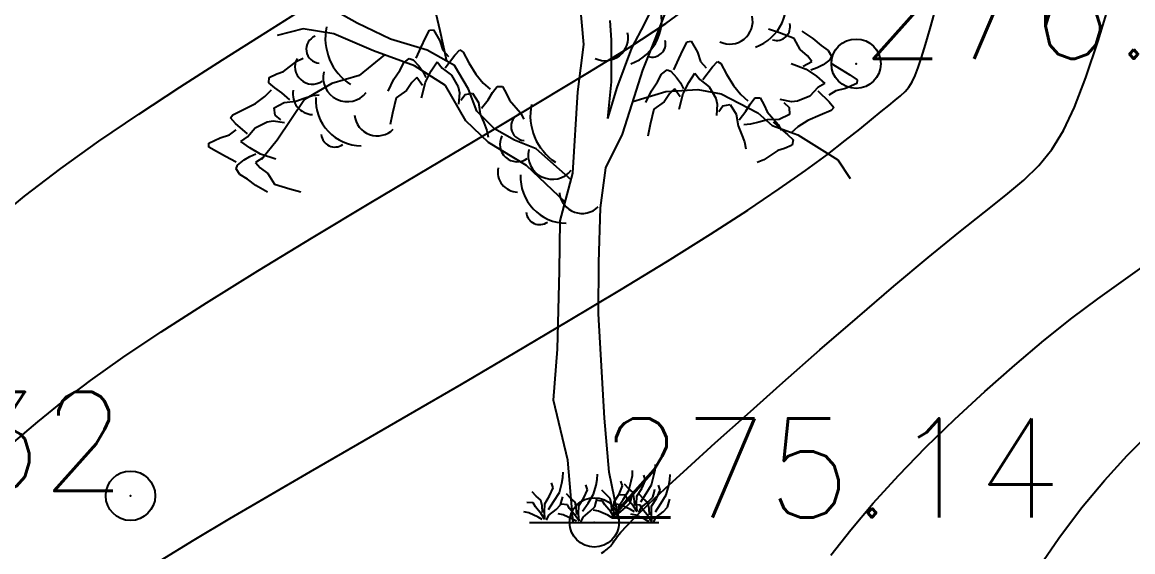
# Model space of a CAD drawing. Header units: millimetres. Extents: x 524954 to 526204, y 9523489 to 9524010.
# Drawn here: x 526040 to 526051.23, y 9523755.41 to 9523760.76 of the extents above; entities that cross this region are included whole.
import ezdxf
from ezdxf.enums import TextEntityAlignment as Align

# ---------------------------------------------------------------- set-up
doc = ezdxf.new("R2010")
doc.units = ezdxf.units.MM
doc.header["$PDMODE"] = 32
doc.header["$PDSIZE"] = 0.5
doc.linetypes.add('ACAD_ISO12W100', pattern=[21, 12, -3, 0, -3, 0, -3])
for name, color, linetype in [('Arbre', 34, 'ACAD_ISO12W100'), ('CN_01_00', 3, 'Continuous'), ('CN_02_00', 4, 'Continuous'), ('CN_05_00', 6, 'Continuous'), ('TopoAlt', 3, 'Continuous'), ('TOPOJIS', 7, 'Continuous')]:
    doc.layers.add(name, color=color, linetype=linetype)
doc.styles.add('Simplex 1.0', font='Simplex.shx', dxfattribs={"width": 0.99, "height": 1})

# ---------------------------------------------------------------- blocks, each defined once
blk = doc.blocks.new('TCPOINT M')
at = {"color": 0}
blk.add_point((0, 0), dxfattribs=at)
at = {"layer": 'TopoAlt', "style": 'Simplex 1.0', "width": 0.99}
blk.add_attdef('ALT', (0.15, 0.15), '', height=1, dxfattribs=at)
blk = doc.blocks.new('v088')
at = {"linetype": 'Continuous'}
for p, q in [((-0.107, 4.829), (-0.165, 5.487)), ((-1.559, 4.967), (-1.635, 5.301)), ((0.51, 5.041), (0.671, 5.368)), ((-2.4, 5.043), (-2.621, 5.169)), ((0.619, 4.888), (0.731, 5.176)), ((0.172, 4.872), (0.161, 5.071)), ((-2.946, 4.988), (-3.206, 4.92)), ((-2.634, 4.938), (-2.946, 4.988)), ((-2.061, 4.882), (-2.4, 5.043)), ((-1.492, 4.659), (-1.559, 4.967)), ((0.379, 4.79), (0.51, 5.041)), ((-2.233, 4.766), (-2.634, 4.938)), ((-1.692, 4.771), (-2.061, 4.882)), ((0.174, 4.45), (0.172, 4.872)), ((0.489, 4.568), (0.619, 4.888)), ((-2.123, 4.725), (-2.377, 4.514)), ((-1.819, 4.613), (-2.233, 4.766)), ((-1.415, 4.615), (-1.692, 4.771)), ((-0.166, 4.349), (-0.107, 4.829)), ((0.231, 4.395), (0.379, 4.79)), ((-1.504, 4.415), (-1.819, 4.613)), ((-1.273, 4.376), (-1.415, 4.615)), ((-2.377, 4.514), (-2.655, 4.434)), ((0.384, 4.23), (0.489, 4.568)), ((-2.655, 4.434), (-2.931, 4.273)), ((-1.298, 4.058), (-1.504, 4.415)), ((0.138, 4.082), (0.174, 4.45)), ((0.138, 4.082), (0.231, 4.395)), ((-2.931, 4.273), (-3.209, 3.863)), ((-1.188, 4.154), (-1.273, 4.376)), ((-0.217, 3.527), (-0.166, 4.349)), ((0.391, 4.253), (0.724, 4.355)), ((0.724, 4.355), (1.047, 4.375)), ((1.047, 4.375), (1.284, 4.33)), ((1.284, 4.33), (1.655, 4.138)), ((0.285, 3.923), (0.384, 4.23)), ((-1.069, 3.839), (-1.298, 4.058)), ((-1.01, 3.977), (-1.188, 4.154)), ((1.655, 4.138), (1.8, 4.011)), ((-0.808, 3.863), (-1.01, 3.977)), ((1.8, 4.011), (2.057, 3.917)), ((-3.209, 3.863), (-3.367, 3.667)), ((-0.685, 3.605), (-1.069, 3.839)), ((-0.589, 3.774), (-0.808, 3.863)), ((0.118, 3.584), (0.285, 3.923)), ((2.057, 3.917), (2.461, 3.664)), ((-0.234, 3.461), (-0.589, 3.774)), ((-0.294, 3.234), (-0.685, 3.605)), ((2.461, 3.664), (2.589, 3.474)), ((-0.344, 3.046), (-0.217, 3.527)), ((0.064, 3.179), (0.118, 3.584)), ((0.045, 2.625), (0.064, 3.179)), ((-0.352, 2.542), (-0.344, 3.046)), ((0.043, 2.109), (0.045, 2.625)), ((-0.373, 1.752), (-0.352, 2.542)), ((0.102, 1.053), (0.043, 2.109)), ((-0.412, 1.235), (-0.373, 1.752)), ((-0.268, 0.628), (-0.412, 1.235)), ((0.151, 0.506), (0.102, 1.053)), ((-0.213, 0), (-0.268, 0.628)), ((0.256, 0), (0.151, 0.506)), ((-0.654, 0), (0.654, 0))]:
    blk.add_line(p, q, dxfattribs=at)
at = {"color": 3, "linetype": 'Continuous'}
for p, q in [((-1.707, 4.895), (-1.667, 4.973)), ((-1.667, 4.973), (-1.628, 4.976)), ((-1.628, 4.976), (-1.564, 4.867)), ((1.872, 4.946), (1.762, 4.985)), ((2.022, 4.89), (1.872, 4.946)), ((2.099, 4.964), (2.211, 4.89)), ((-1.751, 4.8), (-1.707, 4.895)), ((-1.564, 4.867), (-1.531, 4.771)), ((0.899, 4.779), (0.939, 4.857)), ((0.939, 4.857), (0.978, 4.861)), ((0.978, 4.861), (1.042, 4.751)), ((2.083, 4.778), (2.022, 4.89)), ((2.211, 4.89), (2.293, 4.818)), ((-1.801, 4.689), (-1.751, 4.8)), ((-1.531, 4.771), (-1.475, 4.707)), ((-1.508, 4.592), (-1.411, 4.72)), ((-1.411, 4.72), (-1.359, 4.773)), ((-1.359, 4.773), (-1.327, 4.751)), ((-1.327, 4.751), (-1.268, 4.645)), ((0.855, 4.685), (0.899, 4.779)), ((1.042, 4.751), (1.075, 4.656)), ((2.157, 4.714), (2.083, 4.778)), ((2.293, 4.818), (2.365, 4.769)), ((2.365, 4.769), (2.4, 4.71)), ((-3.143, 4.557), (-3.01, 4.66)), ((-3.01, 4.66), (-2.944, 4.692)), ((-1.966, 4.567), (-1.926, 4.645)), ((-1.926, 4.645), (-1.871, 4.687)), ((-1.871, 4.687), (-1.833, 4.675)), ((-1.833, 4.675), (-1.774, 4.612)), ((-1.774, 4.612), (-1.736, 4.556)), ((-1.651, 4.561), (-1.591, 4.654)), ((-1.591, 4.654), (-1.539, 4.59)), ((-1.268, 4.645), (-1.199, 4.529)), ((0.805, 4.573), (0.855, 4.685)), ((1.075, 4.656), (1.131, 4.592)), ((1.195, 4.604), (1.247, 4.657)), ((1.247, 4.657), (1.279, 4.636)), ((1.279, 4.636), (1.338, 4.53)), ((1.992, 4.638), (2.142, 4.578)), ((2.113, 4.611), (2.199, 4.658)), ((2.199, 4.658), (2.157, 4.714)), ((2.313, 4.623), (2.253, 4.592)), ((2.383, 4.674), (2.313, 4.623)), ((2.4, 4.71), (2.383, 4.674)), ((2.393, 4.64), (2.497, 4.577)), ((-3.291, 4.441), (-3.287, 4.496)), ((-3.287, 4.496), (-3.21, 4.533)), ((-3.21, 4.533), (-3.143, 4.557)), ((-2.027, 4.477), (-1.966, 4.567)), ((-1.795, 4.494), (-1.845, 4.445)), ((-1.737, 4.415), (-1.795, 4.494)), ((-1.736, 4.556), (-1.705, 4.495)), ((-1.708, 4.448), (-1.651, 4.561)), ((-1.539, 4.59), (-1.443, 4.518)), ((-1.443, 4.518), (-1.378, 4.401)), ((-1.199, 4.529), (-1.123, 4.438)), ((0.64, 4.452), (0.68, 4.53)), ((0.68, 4.53), (0.735, 4.572)), ((0.735, 4.572), (0.773, 4.559)), ((0.773, 4.559), (0.832, 4.496)), ((0.832, 4.496), (0.87, 4.441)), ((0.955, 4.445), (1.015, 4.539)), ((1.015, 4.539), (1.067, 4.474)), ((1.098, 4.476), (1.195, 4.604)), ((1.338, 4.53), (1.407, 4.414)), ((2.142, 4.578), (2.247, 4.507)), ((2.253, 4.592), (2.189, 4.569)), ((2.247, 4.507), (2.332, 4.436)), ((2.497, 4.577), (2.585, 4.521)), ((2.585, 4.521), (2.658, 4.472)), ((-3.23, 4.39), (-3.291, 4.441)), ((-3.162, 4.341), (-3.23, 4.39)), ((-2.086, 4.357), (-2.027, 4.477)), ((-1.845, 4.445), (-1.9, 4.365)), ((-1.749, 4.291), (-1.708, 4.448)), ((-1.378, 4.401), (-1.363, 4.341)), ((-1.123, 4.438), (-1.052, 4.377)), ((-1.03, 4.342), (-0.984, 4.405)), ((-0.984, 4.405), (-0.928, 4.404)), ((-0.928, 4.404), (-0.887, 4.33)), ((0.579, 4.362), (0.64, 4.452)), ((0.87, 4.441), (0.901, 4.38)), ((0.898, 4.333), (0.955, 4.445)), ((1.067, 4.474), (1.163, 4.402)), ((1.163, 4.402), (1.228, 4.286)), ((1.407, 4.414), (1.483, 4.322)), ((2.262, 4.393), (2.179, 4.306)), ((2.332, 4.436), (2.262, 4.393)), ((2.54, 4.383), (2.441, 4.361)), ((2.656, 4.433), (2.54, 4.383)), ((2.658, 4.472), (2.656, 4.433)), ((-3.427, 4.233), (-3.331, 4.304)), ((-3.331, 4.304), (-3.266, 4.37)), ((-3.079, 4.271), (-3.162, 4.341)), ((-3.019, 4.255), (-2.933, 4.286)), ((-2.933, 4.286), (-2.851, 4.312)), ((-2.851, 4.312), (-2.783, 4.321)), ((-2.003, 4.29), (-2.04, 4.134)), ((-1.9, 4.365), (-2.003, 4.29)), ((-1.363, 4.341), (-1.372, 4.226)), ((-1.349, 4.266), (-1.305, 4.325)), ((-1.305, 4.325), (-1.233, 4.338)), ((-1.233, 4.338), (-1.171, 4.241)), ((-1.141, 4.184), (-1.075, 4.271)), ((-1.075, 4.271), (-1.03, 4.342)), ((-0.887, 4.33), (-0.859, 4.265)), ((0.52, 4.241), (0.579, 4.362)), ((0.761, 4.33), (0.706, 4.249)), ((0.811, 4.379), (0.761, 4.33)), ((0.869, 4.3), (0.811, 4.379)), ((0.857, 4.176), (0.898, 4.333)), ((1.228, 4.286), (1.243, 4.226)), ((1.483, 4.322), (1.554, 4.261)), ((1.576, 4.226), (1.623, 4.29)), ((1.623, 4.29), (1.678, 4.289)), ((1.678, 4.289), (1.719, 4.214)), ((1.994, 4.248), (1.88, 4.272)), ((2.179, 4.306), (2.055, 4.256)), ((2.26, 4.362), (2.375, 4.249)), ((2.441, 4.361), (2.371, 4.315)), ((-3.656, 4.117), (-3.547, 4.171)), ((-3.547, 4.171), (-3.427, 4.233)), ((-3.239, 4.188), (-3.137, 4.244)), ((-3.229, 4.115), (-3.239, 4.188)), ((-3.137, 4.244), (-3.019, 4.255)), ((-1.171, 4.241), (-1.153, 4.123)), ((-0.859, 4.265), (-0.748, 4.137)), ((0.603, 4.175), (0.566, 4.019)), ((0.706, 4.249), (0.603, 4.175)), ((1.243, 4.226), (1.234, 4.11)), ((1.258, 4.15), (1.301, 4.209)), ((1.301, 4.209), (1.373, 4.223)), ((1.373, 4.223), (1.435, 4.125)), ((1.531, 4.155), (1.576, 4.226)), ((1.719, 4.214), (1.747, 4.149)), ((1.917, 4.244), (1.97, 4.193)), ((1.97, 4.193), (1.975, 4.12)), ((2.055, 4.256), (1.994, 4.248)), ((2.396, 4.162), (2.283, 4.116)), ((2.375, 4.249), (2.421, 4.191)), ((2.421, 4.191), (2.396, 4.162)), ((-3.679, 4.087), (-3.656, 4.117)), ((-3.629, 4.032), (-3.679, 4.087)), ((-3.43, 3.988), (-3.309, 4.046)), ((-3.309, 4.046), (-3.249, 4.058)), ((-3.249, 4.058), (-3.134, 4.042)), ((-3.172, 4.068), (-3.229, 4.115)), ((-2.04, 4.134), (-2.065, 4.02)), ((-1.153, 4.123), (-1.118, 4.039)), ((-0.748, 4.137), (-0.713, 4.073)), ((1.435, 4.125), (1.453, 4.007)), ((1.465, 4.068), (1.531, 4.155)), ((1.751, 4.067), (1.664, 4.043)), ((1.747, 4.149), (1.858, 4.021)), ((1.87, 4.071), (1.751, 4.067)), ((1.81, 4.048), (1.888, 3.972)), ((1.975, 4.12), (1.87, 4.071)), ((2.16, 4.062), (2.059, 3.998)), ((2.283, 4.116), (2.16, 4.062)), ((-3.688, 3.915), (-3.621, 3.967)), ((-3.507, 3.927), (-3.629, 4.032)), ((-3.507, 3.896), (-3.43, 3.988)), ((-1.118, 4.039), (-1.087, 3.959)), ((-1.087, 3.959), (-1.074, 3.891)), ((0.566, 4.019), (0.541, 3.904)), ((1.453, 4.007), (1.488, 3.924)), ((1.58, 4.022), (1.511, 4.017)), ((1.664, 4.043), (1.58, 4.022)), ((1.858, 4.021), (1.893, 3.958)), ((1.888, 3.972), (1.953, 3.918)), ((2.059, 3.998), (1.99, 3.936)), ((-3.898, 3.83), (-3.785, 3.887)), ((-3.897, 3.791), (-3.898, 3.83)), ((-3.785, 3.887), (-3.688, 3.915)), ((-3.574, 3.849), (-3.507, 3.896)), ((-3.484, 3.783), (-3.574, 3.849)), ((1.488, 3.924), (1.519, 3.844)), ((1.519, 3.844), (1.532, 3.776)), ((1.953, 3.918), (2.01, 3.864)), ((2.01, 3.864), (2.002, 3.81)), ((-3.821, 3.747), (-3.897, 3.791)), ((-3.729, 3.697), (-3.821, 3.747)), ((-3.485, 3.698), (-3.422, 3.725)), ((-3.375, 3.72), (-3.484, 3.783)), ((-3.221, 3.67), (-3.375, 3.72)), ((1.855, 3.758), (1.714, 3.664)), ((1.923, 3.778), (1.855, 3.758)), ((2.002, 3.81), (1.923, 3.778)), ((-3.621, 3.641), (-3.729, 3.697)), ((-3.623, 3.571), (-3.609, 3.608)), ((-3.609, 3.608), (-3.542, 3.663)), ((-3.542, 3.663), (-3.485, 3.698)), ((-3.344, 3.689), (-3.426, 3.635)), ((-3.426, 3.635), (-3.38, 3.583)), ((1.714, 3.664), (1.647, 3.637)), ((-3.585, 3.514), (-3.623, 3.571)), ((-3.509, 3.469), (-3.585, 3.514)), ((-3.38, 3.583), (-3.303, 3.524)), ((-3.303, 3.524), (-3.234, 3.416)), ((-3.423, 3.403), (-3.509, 3.469)), ((-3.306, 3.337), (-3.423, 3.403)), ((-3.234, 3.416), (-3.081, 3.37)), ((-3.081, 3.37), (-2.968, 3.339)), ((0.615, 0.531), (0.618, 0.584)), ((-0.329, 0.397), (-0.317, 0.454)), ((-0.317, 0.454), (-0.315, 0.507)), ((0.029, 0.435), (0.031, 0.488)), ((0.373, 0.416), (0.385, 0.474)), ((0.385, 0.474), (0.387, 0.526)), ((0.517, 0.426), (0.5, 0.476)), ((0.579, 0.38), (0.603, 0.474)), ((0.603, 0.474), (0.615, 0.531)), ((0.765, 0.43), (0.767, 0.483)), ((-0.452, 0.267), (-0.416, 0.349)), ((-0.416, 0.349), (-0.433, 0.399)), ((-0.353, 0.303), (-0.329, 0.397)), ((-0.07, 0.329), (-0.087, 0.38)), ((-0.007, 0.284), (0.017, 0.377)), ((0.017, 0.377), (0.029, 0.435)), ((0.25, 0.286), (0.286, 0.368)), ((0.286, 0.368), (0.269, 0.418)), ((0.346, 0.341), (0.305, 0.385)), ((0.392, 0.301), (0.346, 0.341)), ((0.349, 0.322), (0.373, 0.416)), ((0.43, 0.264), (0.481, 0.344)), ((0.481, 0.344), (0.517, 0.426)), ((0.524, 0.291), (0.579, 0.38)), ((0.666, 0.325), (0.649, 0.375)), ((0.728, 0.279), (0.752, 0.373)), ((0.752, 0.373), (0.765, 0.43)), ((-0.587, 0.264), (-0.627, 0.308)), ((-0.541, 0.224), (-0.587, 0.264)), ((-0.502, 0.188), (-0.452, 0.267)), ((-0.409, 0.214), (-0.353, 0.303)), ((-0.341, 0.178), (-0.327, 0.226)), ((-0.327, 0.226), (-0.32, 0.26)), ((-0.24, 0.245), (-0.281, 0.288)), ((-0.195, 0.204), (-0.24, 0.245)), ((-0.156, 0.168), (-0.106, 0.248)), ((-0.106, 0.248), (-0.07, 0.329)), ((-0.063, 0.195), (-0.007, 0.284)), ((0.019, 0.207), (0.026, 0.24)), ((0.115, 0.284), (0.075, 0.327)), ((0.161, 0.243), (0.115, 0.284)), ((0.173, 0.185), (0.161, 0.243)), ((0.2, 0.207), (0.25, 0.286)), ((0.238, 0.151), (0.293, 0.233)), ((0.315, 0.274), (0.25, 0.279)), ((0.293, 0.233), (0.349, 0.322)), ((0.337, 0.236), (0.315, 0.274)), ((0.397, 0.163), (0.337, 0.236)), ((0.361, 0.197), (0.375, 0.245)), ((0.375, 0.245), (0.382, 0.279)), ((0.404, 0.243), (0.392, 0.301)), ((0.409, 0.175), (0.404, 0.243)), ((0.428, 0.183), (0.43, 0.264)), ((0.495, 0.24), (0.454, 0.284)), ((0.469, 0.209), (0.524, 0.291)), ((0.541, 0.2), (0.495, 0.24)), ((0.546, 0.209), (0.591, 0.255)), ((0.579, 0.163), (0.63, 0.243)), ((0.591, 0.255), (0.606, 0.303)), ((0.606, 0.303), (0.613, 0.337)), ((0.63, 0.243), (0.666, 0.325)), ((0.673, 0.19), (0.728, 0.279)), ((0.755, 0.202), (0.762, 0.236)), ((-0.618, 0.197), (-0.683, 0.202)), ((-0.596, 0.159), (-0.618, 0.197)), ((-0.536, 0.087), (-0.596, 0.159)), ((-0.529, 0.166), (-0.541, 0.224)), ((-0.524, 0.099), (-0.529, 0.166)), ((-0.505, 0.106), (-0.502, 0.188)), ((-0.464, 0.132), (-0.409, 0.214)), ((-0.459, 0.072), (-0.387, 0.132)), ((-0.387, 0.132), (-0.341, 0.178)), ((-0.272, 0.178), (-0.337, 0.183)), ((-0.25, 0.139), (-0.272, 0.178)), ((-0.19, 0.067), (-0.25, 0.139)), ((-0.183, 0.147), (-0.195, 0.204)), ((-0.178, 0.079), (-0.183, 0.147)), ((-0.159, 0.087), (-0.156, 0.168)), ((-0.118, 0.113), (-0.063, 0.195)), ((-0.113, 0.053), (-0.041, 0.113)), ((-0.041, 0.113), (0.005, 0.159)), ((0.041, 0.115), (-0.01, 0.125)), ((0.005, 0.159), (0.019, 0.207)), ((0.084, 0.216), (0.019, 0.221)), ((0.135, 0.072), (0.041, 0.115)), ((0.106, 0.178), (0.084, 0.216)), ((0.166, 0.106), (0.106, 0.178)), ((0.178, 0.118), (0.173, 0.185)), ((0.197, 0.125), (0.2, 0.207)), ((0.202, 0.055), (0.197, 0.125)), ((0.272, 0.173), (0.221, 0.183)), ((0.243, 0.091), (0.315, 0.151)), ((0.365, 0.13), (0.272, 0.173)), ((0.315, 0.151), (0.361, 0.197)), ((0.406, 0.108), (0.365, 0.13)), ((0.433, 0.108), (0.397, 0.163)), ((0.464, 0.173), (0.399, 0.178)), ((0.433, 0.113), (0.428, 0.183)), ((0.45, 0.099), (0.474, 0.149)), ((0.486, 0.135), (0.464, 0.173)), ((0.474, 0.149), (0.546, 0.209)), ((0.546, 0.063), (0.486, 0.135)), ((0.553, 0.142), (0.541, 0.2)), ((0.558, 0.075), (0.553, 0.142)), ((0.577, 0.082), (0.579, 0.163)), ((0.618, 0.108), (0.673, 0.19)), ((0.695, 0.108), (0.74, 0.154)), ((0.74, 0.154), (0.755, 0.202)), ((-0.661, 0.096), (-0.712, 0.106)), ((-0.567, 0.053), (-0.661, 0.096)), ((-0.527, 0.031), (-0.567, 0.053)), ((-0.5, 0.031), (-0.536, 0.087)), ((-0.5, 0.036), (-0.505, 0.106)), ((-0.483, 0.022), (-0.459, 0.072)), ((-0.315, 0.077), (-0.365, 0.087)), ((-0.221, 0.034), (-0.315, 0.077)), ((-0.18, 0.012), (-0.221, 0.034)), ((-0.154, 0.012), (-0.19, 0.067)), ((-0.154, 0.017), (-0.159, 0.087)), ((-0.137, 0.002), (-0.113, 0.053)), ((0.175, 0.05), (0.135, 0.072)), ((0.202, 0.05), (0.166, 0.106)), ((0.219, 0.041), (0.243, 0.091)), ((0.421, 0.072), (0.37, 0.082)), ((0.514, 0.029), (0.421, 0.072)), ((0.555, 0.007), (0.514, 0.029)), ((0.582, 0.007), (0.546, 0.063)), ((0.582, 0.012), (0.577, 0.082)), ((0.599, -0.002), (0.623, 0.048)), ((0.623, 0.048), (0.695, 0.108))]:
    blk.add_line(p, q, dxfattribs=at)
for centre, major_axis, start_param, end_param in [((1.475, 5.243), (0.33, 0.33), 4.265936, 5.872819), ((0.215, 5.075), (-0.33, 0.33), 2.69514, 4.302022), ((1.37, 5.065), (-0.164, 0.164), 1.908121, 4.146545), ((-2.155, 4.896), (-0.4, 0.4), 0.587708, 1.773422), ((0.11, 4.897), (-0.164, 0.164), 1.908121, 4.146545), ((1.844, 5.006), (-0.0964, 0.0964), 2.051824, 4.174223), ((-2.774, 4.781), (-0.099, 0.099), -0.421529, 2.292047), ((0.584, 4.837), (0.0964, 0.0964), 3.62262, 5.745019), ((-2.851, 4.605), (-0.125, 0.125), 0.293965, 2.957824), ((-2.497, 4.497), (0.174, 0.174), 2.133893, 4.816631), ((-2.844, 4.326), (-0.145, 0.145), 0.590553, 2.325666), ((-2.352, 4.272), (0.33, 0.33), 2.307735, 3.914618), ((-0.082, 4.112), (0.4, 0.4), 2.158504, 3.344219), ((-2.195, 4.138), (0.164, 0.164), 2.463212, 4.701636), ((-0.702, 3.998), (0.099, 0.099), 1.149268, 3.862844), ((-2.625, 3.929), (0.0964, 0.0964), 2.435534, 4.557933), ((-0.779, 3.821), (0.125, 0.125), 1.864761, 4.52862), ((-0.424, 3.713), (0.174, 0.174), 2.133893, 4.816631), ((-0.772, 3.542), (-0.145, 0.145), 0.590553, 2.325666), ((-0.28, 3.489), (0.33, 0.33), 2.307735, 3.914618), ((-0.123, 3.354), (0.164, 0.164), 2.463212, 4.701636), ((-0.553, 3.145), (0.0964, 0.0964), 2.435534, 4.557933)]:
    blk.add_ellipse(centre, major_axis=major_axis, ratio=1, start_param=start_param, end_param=end_param, dxfattribs=at)

msp = doc.modelspace()

# ---------------------------------------------------------------- linework, layer by layer
at = {"layer": 'CN_01_00', "flags": 128}
for points, elevation in [([(526039.913, 9523756.516), (526040.156, 9523756.723), (526040.409, 9523756.928), (526040.69, 9523757.141), (526041.015, 9523757.372), (526041.402, 9523757.631), (526041.861, 9523757.925), (526042.381, 9523758.247), (526042.941, 9523758.587), (526043.524, 9523758.937), (526044.112, 9523759.288), (526044.686, 9523759.629), (526045.227, 9523759.952), (526045.717, 9523760.247), (526046.143, 9523760.509), (526046.508, 9523760.748), (526046.824, 9523760.978)], 277), ([(526050.252, 9523755.214), (526050.482, 9523755.546), (526050.712, 9523755.852), (526050.943, 9523756.13), (526051.172, 9523756.382), (526051.4, 9523756.609)], 273)]:
    msp.add_lwpolyline(points, dxfattribs=dict(at, elevation=elevation))
at = {"layer": 'CN_02_00', "flags": 128}
for points, elevation in [([(526039.673, 9523758.716), (526040.02, 9523759.003), (526040.387, 9523759.283), (526040.773, 9523759.559), (526041.176, 9523759.832), (526041.593, 9523760.104), (526042.023, 9523760.378), (526042.462, 9523760.656), (526042.909, 9523760.939)], 278), ([(526041.396, 9523755.32), (526041.738, 9523755.53), (526042.098, 9523755.744), (526042.486, 9523755.971), (526042.915, 9523756.219), (526043.391, 9523756.495), (526043.904, 9523756.792), (526044.44, 9523757.104), (526044.984, 9523757.423), (526045.523, 9523757.742), (526046.041, 9523758.052), (526046.525, 9523758.347), (526046.96, 9523758.619), (526047.336, 9523758.862), (526047.654, 9523759.076), (526047.92, 9523759.263), (526048.141, 9523759.424), (526048.322, 9523759.563), (526048.468, 9523759.68), (526048.587, 9523759.777), (526048.684, 9523759.856), (526048.763, 9523759.919), (526048.828, 9523759.971), (526048.882, 9523760.017), (526048.926, 9523760.06), (526048.964, 9523760.105), (526048.997, 9523760.158), (526049.028, 9523760.222), (526049.059, 9523760.303), (526049.093, 9523760.404), (526049.132, 9523760.534), (526049.18, 9523760.697), (526049.239, 9523760.901)], 276), ([(526048.177, 9523755.374), (526048.377, 9523755.631), (526048.604, 9523755.901), (526048.859, 9523756.18), (526049.137, 9523756.465), (526049.431, 9523756.75), (526049.732, 9523757.028), (526050.035, 9523757.295), (526050.331, 9523757.544), (526050.614, 9523757.769), (526050.876, 9523757.966), (526051.112, 9523758.132), (526051.326, 9523758.285)], 274)]:
    msp.add_lwpolyline(points, dxfattribs=dict(at, elevation=elevation))
at = {"layer": 'CN_05_00', "elevation": 275, "flags": 128}
msp.add_lwpolyline([(526045.857, 9523755.394), (526045.883, 9523755.412), (526045.9, 9523755.425), (526045.913, 9523755.435), (526045.924, 9523755.445), (526045.934, 9523755.453), (526045.943, 9523755.461), (526045.951, 9523755.47), (526045.959, 9523755.48), (526045.967, 9523755.491), (526045.975, 9523755.504), (526045.985, 9523755.519), (526045.997, 9523755.538), (526046.017, 9523755.566), (526046.053, 9523755.609), (526046.112, 9523755.673), (526046.202, 9523755.763), (526046.329, 9523755.887), (526046.501, 9523756.048), (526046.726, 9523756.255), (526047.006, 9523756.509), (526047.332, 9523756.801), (526047.689, 9523757.118), (526048.065, 9523757.448), (526048.444, 9523757.777), (526048.814, 9523758.093), (526049.16, 9523758.384), (526049.469, 9523758.636), (526049.729, 9523758.842), (526049.946, 9523759.012), (526050.127, 9523759.164), (526050.279, 9523759.313), (526050.41, 9523759.475), (526050.529, 9523759.666), (526050.641, 9523759.903), (526050.756, 9523760.2), (526050.879, 9523760.571), (526051.011, 9523761.005)], dxfattribs=at)

# ---------------------------------------------------------------- block references
at = {"layer": 'Arbre'}
msp.add_blockref('v088', (526045.784, 9523755.706), dxfattribs=at)
at = {"layer": 'TOPOJIS'}
ref = msp.add_blockref('TCPOINT M', (526048.431, 9523760.34, 276.37), dxfattribs=at)
ref.add_attrib('ALT', '276.37', (526048.481, 9523760.39, 276.37), dxfattribs={"layer": 'TopoAlt', "height": 1, "style": 'Simplex 1.0', "width": 0.99})
ref = msp.add_blockref('TCPOINT M', (526041.093, 9523755.975, 276.32), dxfattribs=at)
ref.add_attrib('ALT', '276.32', dxfattribs={"layer": 'TopoAlt', "height": 1, "style": 'Simplex 1.0', "width": 0.99}).set_placement((526041.043, 9523756.025, 276.32), align=Align.RIGHT)
ref = msp.add_blockref('TCPOINT M', (526045.784, 9523755.706, 275.14), dxfattribs=at)
ref.add_attrib('ALT', '275.14', (526045.834, 9523755.756, 275.14), dxfattribs={"layer": 'TopoAlt', "height": 1, "style": 'Simplex 1.0', "width": 0.99})

doc.saveas('drawing.dxf')
